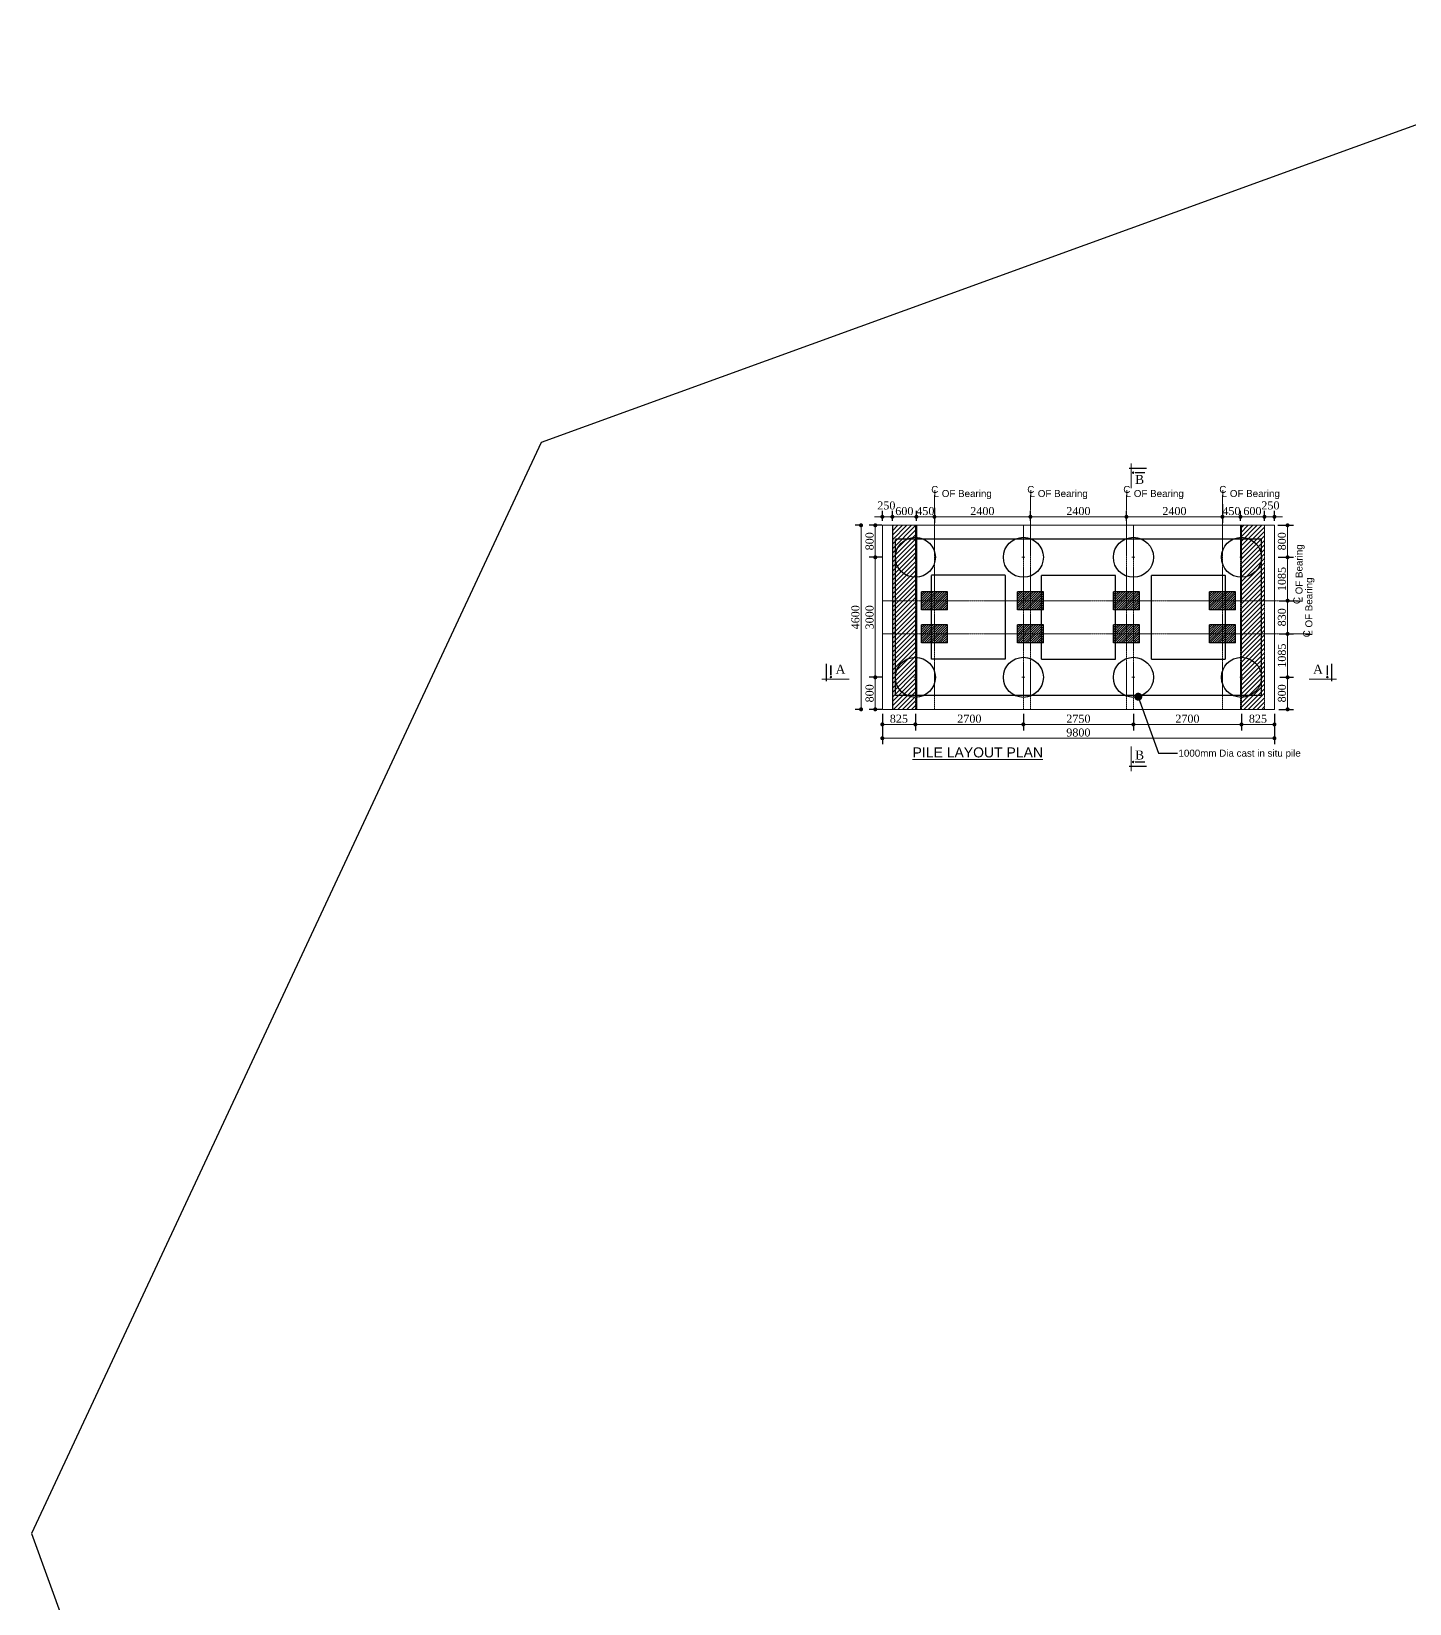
# Model space of a CAD drawing. Header units: millimetres. Extents: x -452357 to 35267, y 81803 to 461763.
# Drawn here: x -312808 to -278363, y 422279 to 461571 of the extents above; entities that cross this region are included whole.
import ezdxf

# ---------------------------------------------------------------- set-up
doc = ezdxf.new("R2010")
doc.units = ezdxf.units.MM
doc.header["$PDMODE"] = 2
doc.linetypes.add('CENTER', pattern=[2, 1.25, -0.25, 0.25, -0.25])
doc.linetypes.add('HIDDEN', pattern=[9.525, 6.35, -3.175])
doc.layers.get('Defpoints').update_dxf_attribs({"lineweight": 13})
for name, color, linetype, lineweight in [('Center Line', 34, 'Continuous', 15), ('Dimision', 96, 'Continuous', 18), ('hatch', 65, 'Continuous', 15), ('Hatching', 65, 'Continuous', 20), ('Pile', 11, 'Continuous', 15), ('Text', 7, 'Continuous', 15)]:
    doc.layers.add(name, color=color, linetype=linetype, lineweight=lineweight)
doc.layers.add('Pire Line', color=11, linetype='Continuous')
doc.styles.add('ROMANS', font='arial.ttf', dxfattribs={"height": 200})
doc.styles.get("Standard").update_dxf_attribs({"font": 'times.ttf'})
doc.linetypes.add('BATTING', pattern='A,0.00254,-2.54,[134,ltypeshp.shx,S=2.54,R=0,X=-2.54,Y=0],-5.08,[134,ltypeshp.shx,S=2.54,R=180,X=2.54,Y=0],-2.54', length=10.16254)
doc.dimstyles.new('ISO-25', dxfattribs={"dimtxt": 175, "dimasz": 100, "dimexe": 65, "dimexo": 115.625, "dimgap": 40, "dimtad": 1, "dimtoh": 1, "dimdec": 0, "dimtxsty": 'Standard', "dimblk": 'DOT', "dimcen": 300, "dimclrd": 256, "dimclre": 256, "dimclrt": 256, "dimadec": 0, "dimazin": 0, "dimtfac": 1, "dimtdec": 0, "dimtix": 1, "dimtmove": 0, "dimatfit": 3, "dimldrblk": 'DOT', "dimfxl": 75, "dimlwd": -1, "dimarcsym": 0})
pattern_1 = [(45, (76970.856, 307159.44), (-56.1266, 56.1266), [])]

# ---------------------------------------------------------------- blocks, each defined once
blk = doc.blocks.new('_Dot')
at = {"color": 0, "linetype": 'ByBlock', "lineweight": -2}
blk.add_line((-0.5, 0), (-1, 0), dxfattribs=at)
at = {"color": 0, "linetype": 'ByBlock', "const_width": 0.5}
blk.add_lwpolyline([(-0.25, 0, 1), (0.25, 0, 1)], format="xyb", close=True, dxfattribs=at)
blk = doc.blocks.new('*D764')
at = {"layer": 'Defpoints', "color": 0, "ltscale": 3, "transparency": 16777216}
for p in [(-283040, 449871), (-285440, 449440), (-285440, 449228)]:
    blk.add_point(p, dxfattribs=at)
at = {"layer": 'Dimision', "color": 1, "lineweight": -2, "ltscale": 3, "transparency": 16777216}
for p, q in [((-285440, 449343), (-285440, 449590)), ((-283040, 449756), (-283040, 449290))]:
    blk.add_line(p, q, dxfattribs=at)
at = {"layer": 'Dimision', "ltscale": 3, "transparency": 16777216}
blk.add_line((-283140, 449440), (-285340, 449440), dxfattribs=at)
at = {"layer": 'Dimision', "ltscale": 3, "transparency": 16777216, "xscale": 100, "yscale": 100, "zscale": 100, "rotation": 180}
blk.add_blockref('_Dot', (-285440, 449440), dxfattribs=at)
at = {"layer": 'Dimision', "ltscale": 3, "transparency": 16777216, "xscale": 100, "yscale": 100, "zscale": 100}
blk.add_blockref('_Dot', (-283040, 449440), dxfattribs=at)
at = {"layer": 'Dimision', "ltscale": 3, "transparency": 16777216, "insert": (-284240, 449582), "char_height": 200, "attachment_point": 5}
blk.add_mtext('2400', dxfattribs=at)
blk = doc.blocks.new('*D741')
at = {"layer": 'Defpoints', "color": 0, "ltscale": 3, "transparency": 16777216}
for p in [(-290239, 449780), (-290239, 449440), (-287840, 449228)]:
    blk.add_point(p, dxfattribs=at)
at = {"layer": 'Dimision', "color": 1, "lineweight": -2, "ltscale": 3, "transparency": 16777216}
for p, q in [((-290239, 449664), (-290239, 449290)), ((-287840, 449343), (-287840, 449590))]:
    blk.add_line(p, q, dxfattribs=at)
at = {"layer": 'Dimision', "ltscale": 3, "transparency": 16777216}
blk.add_line((-287940, 449440), (-290139, 449440), dxfattribs=at)
at = {"layer": 'Dimision', "ltscale": 3, "transparency": 16777216, "xscale": 100, "yscale": 100, "zscale": 100, "rotation": 180}
blk.add_blockref('_Dot', (-290239, 449440), dxfattribs=at)
at = {"layer": 'Dimision', "ltscale": 3, "transparency": 16777216, "xscale": 100, "yscale": 100, "zscale": 100}
blk.add_blockref('_Dot', (-287840, 449440), dxfattribs=at)
at = {"layer": 'Dimision', "ltscale": 3, "transparency": 16777216, "insert": (-289040, 449582), "char_height": 200, "attachment_point": 5}
blk.add_mtext('2400', dxfattribs=at)
blk = doc.blocks.new('*D742')
at = {"layer": 'Defpoints', "color": 0, "ltscale": 3, "transparency": 16777216}
for p in [(-290239, 449780), (-290690, 449440), (-290690, 449228)]:
    blk.add_point(p, dxfattribs=at)
at = {"layer": 'Dimision', "color": 1, "lineweight": -2, "ltscale": 3, "transparency": 16777216}
for p, q in [((-290690, 449343), (-290690, 449590)), ((-290239, 449664), (-290239, 449290))]:
    blk.add_line(p, q, dxfattribs=at)
at = {"layer": 'Dimision', "ltscale": 3, "transparency": 16777216}
for p, q in [((-290790, 449440), (-290890, 449440)), ((-290239, 449440), (-290690, 449440)), ((-290139, 449440), (-290039, 449440))]:
    blk.add_line(p, q, dxfattribs=at)
at = {"layer": 'Dimision', "ltscale": 3, "transparency": 16777216, "xscale": 100, "yscale": 100, "zscale": 100}
blk.add_blockref('_Dot', (-290690, 449440), dxfattribs=at)
at = {"layer": 'Dimision', "ltscale": 3, "transparency": 16777216, "xscale": 100, "yscale": 100, "zscale": 100, "rotation": 180}
blk.add_blockref('_Dot', (-290239, 449440), dxfattribs=at)
at = {"layer": 'Dimision', "ltscale": 3, "transparency": 16777216, "insert": (-290465, 449582), "char_height": 200, "attachment_point": 5}
blk.add_mtext('450', dxfattribs=at)
blk = doc.blocks.new('*D743')
at = {"layer": 'Defpoints', "color": 0, "ltscale": 0.25, "transparency": 16777216}
for p in [(-291290, 449440), (-291290, 449228), (-290690, 449228)]:
    blk.add_point(p, dxfattribs=at)
at = {"layer": 'Dimision', "color": 1, "lineweight": -2, "ltscale": 0.25, "transparency": 16777216}
for p, q in [((-291290, 449343), (-291290, 449590)), ((-290690, 449343), (-290690, 449590))]:
    blk.add_line(p, q, dxfattribs=at)
at = {"layer": 'Dimision', "ltscale": 0.25, "transparency": 16777216}
blk.add_line((-290790, 449440), (-291190, 449440), dxfattribs=at)
at = {"layer": 'Dimision', "ltscale": 0.25, "transparency": 16777216, "xscale": 100, "yscale": 100, "zscale": 100, "rotation": 180}
blk.add_blockref('_Dot', (-291290, 449440), dxfattribs=at)
at = {"layer": 'Dimision', "ltscale": 0.25, "transparency": 16777216, "xscale": 100, "yscale": 100, "zscale": 100}
blk.add_blockref('_Dot', (-290690, 449440), dxfattribs=at)
at = {"layer": 'Dimision', "ltscale": 0.25, "transparency": 16777216, "insert": (-290990, 449582), "char_height": 200, "attachment_point": 5}
blk.add_mtext('600', dxfattribs=at)
blk = doc.blocks.new('*D744')
at = {"layer": 'Defpoints', "color": 0, "ltscale": 0.25, "transparency": 16777216}
for p in [(-291540, 449440), (-291540, 449228), (-291290, 449228)]:
    blk.add_point(p, dxfattribs=at)
at = {"layer": 'Dimision', "color": 1, "lineweight": -2, "ltscale": 0.25, "transparency": 16777216}
for p, q in [((-291540, 449343), (-291540, 449590)), ((-291290, 449343), (-291290, 449590))]:
    blk.add_line(p, q, dxfattribs=at)
at = {"layer": 'Dimision', "ltscale": 0.25, "transparency": 16777216}
for p, q in [((-291640, 449440), (-291740, 449440)), ((-291290, 449440), (-291540, 449440)), ((-291190, 449440), (-291090, 449440))]:
    blk.add_line(p, q, dxfattribs=at)
at = {"layer": 'Dimision', "ltscale": 0.25, "transparency": 16777216, "xscale": 100, "yscale": 100, "zscale": 100}
blk.add_blockref('_Dot', (-291540, 449440), dxfattribs=at)
at = {"layer": 'Dimision', "ltscale": 0.25, "transparency": 16777216, "xscale": 100, "yscale": 100, "zscale": 100, "rotation": 180}
blk.add_blockref('_Dot', (-291290, 449440), dxfattribs=at)
at = {"layer": 'Dimision', "ltscale": 0.25, "transparency": 16777216, "insert": (-291440, 449723), "char_height": 200, "attachment_point": 5}
blk.add_mtext('250', dxfattribs=at)
blk = doc.blocks.new('*D745')
at = {"layer": 'Defpoints', "color": 0, "ltscale": 3, "transparency": 16777216}
for p in [(-283040, 449780), (-282590, 449440), (-282590, 449228)]:
    blk.add_point(p, dxfattribs=at)
at = {"layer": 'Dimision', "color": 1, "lineweight": -2, "ltscale": 3, "transparency": 16777216}
for p, q in [((-283040, 449664), (-283040, 449290)), ((-282590, 449343), (-282590, 449590))]:
    blk.add_line(p, q, dxfattribs=at)
at = {"layer": 'Dimision', "ltscale": 3, "transparency": 16777216}
for p, q in [((-283140, 449440), (-283240, 449440)), ((-283040, 449440), (-282590, 449440)), ((-282490, 449440), (-282390, 449440))]:
    blk.add_line(p, q, dxfattribs=at)
at = {"layer": 'Dimision', "ltscale": 3, "transparency": 16777216, "xscale": 100, "yscale": 100, "zscale": 100}
blk.add_blockref('_Dot', (-283040, 449440), dxfattribs=at)
at = {"layer": 'Dimision', "ltscale": 3, "transparency": 16777216, "xscale": 100, "yscale": 100, "zscale": 100, "rotation": 180}
blk.add_blockref('_Dot', (-282590, 449440), dxfattribs=at)
at = {"layer": 'Dimision', "ltscale": 3, "transparency": 16777216, "insert": (-282815, 449582), "char_height": 200, "attachment_point": 5}
blk.add_mtext('450', dxfattribs=at)
blk = doc.blocks.new('*D746')
at = {"layer": 'Defpoints', "color": 0, "ltscale": 0.25, "transparency": 16777216}
for p in [(-282590, 449228), (-281990, 449440), (-281990, 449228)]:
    blk.add_point(p, dxfattribs=at)
at = {"layer": 'Dimision', "color": 1, "lineweight": -2, "ltscale": 0.25, "transparency": 16777216}
for p, q in [((-282590, 449343), (-282590, 449590)), ((-281990, 449343), (-281990, 449590))]:
    blk.add_line(p, q, dxfattribs=at)
at = {"layer": 'Dimision', "ltscale": 0.25, "transparency": 16777216}
blk.add_line((-282490, 449440), (-282090, 449440), dxfattribs=at)
at = {"layer": 'Dimision', "ltscale": 0.25, "transparency": 16777216, "xscale": 100, "yscale": 100, "zscale": 100, "rotation": 180}
blk.add_blockref('_Dot', (-282590, 449440), dxfattribs=at)
at = {"layer": 'Dimision', "ltscale": 0.25, "transparency": 16777216, "xscale": 100, "yscale": 100, "zscale": 100}
blk.add_blockref('_Dot', (-281990, 449440), dxfattribs=at)
at = {"layer": 'Dimision', "ltscale": 0.25, "transparency": 16777216, "insert": (-282290, 449582), "char_height": 200, "attachment_point": 5}
blk.add_mtext('600', dxfattribs=at)
blk = doc.blocks.new('*D747')
at = {"layer": 'Defpoints', "color": 0, "ltscale": 0.25, "transparency": 16777216}
for p in [(-281990, 449228), (-281740, 449440), (-281740, 449228)]:
    blk.add_point(p, dxfattribs=at)
at = {"layer": 'Dimision', "color": 1, "lineweight": -2, "ltscale": 0.25, "transparency": 16777216}
for p, q in [((-281990, 449343), (-281990, 449590)), ((-281740, 449343), (-281740, 449590))]:
    blk.add_line(p, q, dxfattribs=at)
at = {"layer": 'Dimision', "ltscale": 0.25, "transparency": 16777216}
for p, q in [((-282090, 449440), (-282190, 449440)), ((-281990, 449440), (-281740, 449440)), ((-281640, 449440), (-281540, 449440))]:
    blk.add_line(p, q, dxfattribs=at)
at = {"layer": 'Dimision', "ltscale": 0.25, "transparency": 16777216, "xscale": 100, "yscale": 100, "zscale": 100}
blk.add_blockref('_Dot', (-281990, 449440), dxfattribs=at)
at = {"layer": 'Dimision', "ltscale": 0.25, "transparency": 16777216, "xscale": 100, "yscale": 100, "zscale": 100, "rotation": 180}
blk.add_blockref('_Dot', (-281740, 449440), dxfattribs=at)
at = {"layer": 'Dimision', "ltscale": 0.25, "transparency": 16777216, "insert": (-281840, 449723), "char_height": 200, "attachment_point": 5}
blk.add_mtext('250', dxfattribs=at)
blk = doc.blocks.new('*D748')
at = {"layer": 'Defpoints', "color": 0, "ltscale": 3, "transparency": 16777216}
for p in [(-291440, 449228), (-291717, 448428), (-291440, 448428)]:
    blk.add_point(p, dxfattribs=at)
at = {"layer": 'Dimision', "color": 1, "lineweight": -2, "ltscale": 3, "transparency": 16777216}
for p, q in [((-291555, 449228), (-291867, 449228)), ((-291555, 448428), (-291867, 448428))]:
    blk.add_line(p, q, dxfattribs=at)
at = {"layer": 'Dimision', "ltscale": 3, "transparency": 16777216}
blk.add_line((-291717, 449128), (-291717, 448528), dxfattribs=at)
at = {"layer": 'Dimision', "ltscale": 3, "transparency": 16777216, "xscale": 100, "yscale": 100, "zscale": 100}
for p, rotation in [((-291717, 449228), 90), ((-291717, 448428), 270)]:
    blk.add_blockref('_Dot', p, dxfattribs=dict(at, rotation=rotation))
at = {"layer": 'Dimision', "ltscale": 3, "transparency": 16777216, "insert": (-291859, 448828), "char_height": 200, "attachment_point": 5, "rotation": 90}
blk.add_mtext('800', dxfattribs=at)
blk = doc.blocks.new('*D749')
at = {"layer": 'Defpoints', "color": 0, "ltscale": 3, "transparency": 16777216}
for p in [(-291440, 448428), (-291717, 445428), (-291440, 445428)]:
    blk.add_point(p, dxfattribs=at)
at = {"layer": 'Dimision', "color": 1, "lineweight": -2, "ltscale": 3, "transparency": 16777216}
for p, q in [((-291555, 448428), (-291867, 448428)), ((-291555, 445428), (-291867, 445428))]:
    blk.add_line(p, q, dxfattribs=at)
at = {"layer": 'Dimision', "ltscale": 3, "transparency": 16777216}
blk.add_line((-291717, 448328), (-291717, 445528), dxfattribs=at)
at = {"layer": 'Dimision', "ltscale": 3, "transparency": 16777216, "xscale": 100, "yscale": 100, "zscale": 100}
for p, rotation in [((-291717, 448428), 90), ((-291717, 445428), 270)]:
    blk.add_blockref('_Dot', p, dxfattribs=dict(at, rotation=rotation))
at = {"layer": 'Dimision', "ltscale": 3, "transparency": 16777216, "insert": (-291859, 446928), "char_height": 200, "attachment_point": 5, "rotation": 90}
blk.add_mtext('3000', dxfattribs=at)
blk = doc.blocks.new('*D750')
at = {"layer": 'Defpoints', "color": 0, "ltscale": 3, "transparency": 16777216}
for p in [(-291440, 445428), (-291717, 444628), (-291440, 444628)]:
    blk.add_point(p, dxfattribs=at)
at = {"layer": 'Dimision', "color": 1, "lineweight": -2, "ltscale": 3, "transparency": 16777216}
for p, q in [((-291555, 445428), (-291867, 445428)), ((-291555, 444628), (-291867, 444628))]:
    blk.add_line(p, q, dxfattribs=at)
at = {"layer": 'Dimision', "ltscale": 3, "transparency": 16777216}
blk.add_line((-291717, 445328), (-291717, 444728), dxfattribs=at)
at = {"layer": 'Dimision', "ltscale": 3, "transparency": 16777216, "xscale": 100, "yscale": 100, "zscale": 100}
for p, rotation in [((-291717, 445428), 90), ((-291717, 444628), 270)]:
    blk.add_blockref('_Dot', p, dxfattribs=dict(at, rotation=rotation))
at = {"layer": 'Dimision', "ltscale": 3, "transparency": 16777216, "insert": (-291859, 445028), "char_height": 200, "attachment_point": 5, "rotation": 90}
blk.add_mtext('800', dxfattribs=at)
blk = doc.blocks.new('*D751')
at = {"layer": 'Defpoints', "color": 0, "ltscale": 3, "transparency": 16777216}
for p in [(-291540, 444628), (-281740, 444628), (-291540, 443906)]:
    blk.add_point(p, dxfattribs=at)
at = {"layer": 'Dimision', "color": 1, "lineweight": -2, "ltscale": 3, "transparency": 16777216}
for p, q in [((-291540, 444512), (-291540, 443756)), ((-281740, 444512), (-281740, 443756))]:
    blk.add_line(p, q, dxfattribs=at)
at = {"layer": 'Dimision', "ltscale": 3, "transparency": 16777216}
blk.add_line((-281840, 443906), (-291440, 443906), dxfattribs=at)
at = {"layer": 'Dimision', "ltscale": 3, "transparency": 16777216, "xscale": 100, "yscale": 100, "zscale": 100, "rotation": 180}
blk.add_blockref('_Dot', (-291540, 443906), dxfattribs=at)
at = {"layer": 'Dimision', "ltscale": 3, "transparency": 16777216, "xscale": 100, "yscale": 100, "zscale": 100}
blk.add_blockref('_Dot', (-281740, 443906), dxfattribs=at)
at = {"layer": 'Dimision', "ltscale": 3, "transparency": 16777216, "insert": (-286640, 444048), "char_height": 200, "attachment_point": 5}
blk.add_mtext('9800', dxfattribs=at)
blk = doc.blocks.new('*D752')
at = {"layer": 'Defpoints', "color": 0, "ltscale": 3, "transparency": 16777216}
for p in [(-292072, 449228), (-291927, 449228), (-291927, 444628)]:
    blk.add_point(p, dxfattribs=at)
at = {"layer": 'Dimision', "color": 1, "lineweight": -2, "ltscale": 3, "transparency": 16777216}
for p, q in [((-292042, 449228), (-292222, 449228)), ((-292042, 444628), (-292222, 444628))]:
    blk.add_line(p, q, dxfattribs=at)
at = {"layer": 'Dimision', "ltscale": 3, "transparency": 16777216}
blk.add_line((-292072, 444728), (-292072, 449128), dxfattribs=at)
at = {"layer": 'Dimision', "ltscale": 3, "transparency": 16777216, "xscale": 100, "yscale": 100, "zscale": 100}
for p, rotation in [((-292072, 449228), 90), ((-292072, 444628), 270)]:
    blk.add_blockref('_Dot', p, dxfattribs=dict(at, rotation=rotation))
at = {"layer": 'Dimision', "ltscale": 3, "transparency": 16777216, "insert": (-292213, 446928), "char_height": 200, "attachment_point": 5, "rotation": 90}
blk.add_mtext('4600', dxfattribs=at)
blk = doc.blocks.new('*D753')
at = {"layer": 'Defpoints', "color": 0, "ltscale": 3, "transparency": 16777216}
for p in [(-281735, 446513), (-281411, 446513), (-281724, 445428)]:
    blk.add_point(p, dxfattribs=at)
at = {"layer": 'Dimision', "color": 1, "lineweight": -2, "ltscale": 3, "transparency": 16777216}
for p, q in [((-281619, 446513), (-281261, 446513)), ((-281608, 445428), (-281261, 445428))]:
    blk.add_line(p, q, dxfattribs=at)
at = {"layer": 'Dimision', "ltscale": 3, "transparency": 16777216}
blk.add_line((-281411, 445528), (-281411, 446413), dxfattribs=at)
at = {"layer": 'Dimision', "ltscale": 3, "transparency": 16777216, "xscale": 100, "yscale": 100, "zscale": 100}
for p, rotation in [((-281411, 446513), 90), ((-281411, 445428), 270)]:
    blk.add_blockref('_Dot', p, dxfattribs=dict(at, rotation=rotation))
at = {"layer": 'Dimision', "ltscale": 3, "transparency": 16777216, "insert": (-281553, 445970), "char_height": 200, "attachment_point": 5, "rotation": 90}
blk.add_mtext('1085', dxfattribs=at)
blk = doc.blocks.new('*D754')
at = {"layer": 'Defpoints', "color": 0, "ltscale": 3, "transparency": 16777216}
for p in [(-281741, 447343), (-281411, 447343), (-281735, 446513)]:
    blk.add_point(p, dxfattribs=at)
at = {"layer": 'Dimision', "color": 1, "lineweight": -2, "ltscale": 3, "transparency": 16777216}
for p, q in [((-281625, 447343), (-281261, 447343)), ((-281619, 446513), (-281261, 446513))]:
    blk.add_line(p, q, dxfattribs=at)
at = {"layer": 'Dimision', "ltscale": 3, "transparency": 16777216}
blk.add_line((-281411, 446613), (-281411, 447243), dxfattribs=at)
at = {"layer": 'Dimision', "ltscale": 3, "transparency": 16777216, "xscale": 100, "yscale": 100, "zscale": 100}
for p, rotation in [((-281411, 447343), 90), ((-281411, 446513), 270)]:
    blk.add_blockref('_Dot', p, dxfattribs=dict(at, rotation=rotation))
at = {"layer": 'Dimision', "ltscale": 3, "transparency": 16777216, "insert": (-281553, 446928), "char_height": 200, "attachment_point": 5, "rotation": 90}
blk.add_mtext('830', dxfattribs=at)
blk = doc.blocks.new('*D755')
at = {"layer": 'Defpoints', "color": 0, "ltscale": 3, "transparency": 16777216}
for p in [(-281763, 448428), (-281412, 448428), (-281741, 447343)]:
    blk.add_point(p, dxfattribs=at)
at = {"layer": 'Dimision', "color": 1, "lineweight": -2, "ltscale": 3, "transparency": 16777216}
for p, q in [((-281648, 448428), (-281262, 448428)), ((-281625, 447343), (-281262, 447343))]:
    blk.add_line(p, q, dxfattribs=at)
at = {"layer": 'Dimision', "ltscale": 3, "transparency": 16777216}
blk.add_line((-281412, 447443), (-281412, 448328), dxfattribs=at)
at = {"layer": 'Dimision', "ltscale": 3, "transparency": 16777216, "xscale": 100, "yscale": 100, "zscale": 100}
for p, rotation in [((-281412, 448428), 90), ((-281412, 447343), 270)]:
    blk.add_blockref('_Dot', p, dxfattribs=dict(at, rotation=rotation))
at = {"layer": 'Dimision', "ltscale": 3, "transparency": 16777216, "insert": (-281553, 447885), "char_height": 200, "attachment_point": 5, "rotation": 90}
blk.add_mtext('1085', dxfattribs=at)
blk = doc.blocks.new('*D756')
at = {"layer": 'Defpoints', "color": 0, "ltscale": 3, "transparency": 16777216}
for p in [(-281724, 445428), (-281742, 444628), (-281411, 444628)]:
    blk.add_point(p, dxfattribs=at)
at = {"layer": 'Dimision', "color": 1, "lineweight": -2, "ltscale": 3, "transparency": 16777216}
for p, q in [((-281608, 445428), (-281261, 445428)), ((-281626, 444628), (-281261, 444628))]:
    blk.add_line(p, q, dxfattribs=at)
at = {"layer": 'Dimision', "ltscale": 3, "transparency": 16777216}
blk.add_line((-281411, 445328), (-281411, 444728), dxfattribs=at)
at = {"layer": 'Dimision', "ltscale": 3, "transparency": 16777216, "xscale": 100, "yscale": 100, "zscale": 100}
for p, rotation in [((-281411, 445428), 90), ((-281411, 444628), 270)]:
    blk.add_blockref('_Dot', p, dxfattribs=dict(at, rotation=rotation))
at = {"layer": 'Dimision', "ltscale": 3, "transparency": 16777216, "insert": (-281553, 445028), "char_height": 200, "attachment_point": 5, "rotation": 90}
blk.add_mtext('800', dxfattribs=at)
blk = doc.blocks.new('*D757')
at = {"layer": 'Defpoints', "color": 0, "ltscale": 3, "transparency": 16777216}
for p in [(-281769, 449228), (-281412, 449228), (-281763, 448428)]:
    blk.add_point(p, dxfattribs=at)
at = {"layer": 'Dimision', "color": 1, "lineweight": -2, "ltscale": 3, "transparency": 16777216}
for p, q in [((-281653, 449228), (-281262, 449228)), ((-281648, 448428), (-281262, 448428))]:
    blk.add_line(p, q, dxfattribs=at)
at = {"layer": 'Dimision', "ltscale": 3, "transparency": 16777216}
blk.add_line((-281412, 448528), (-281412, 449128), dxfattribs=at)
at = {"layer": 'Dimision', "ltscale": 3, "transparency": 16777216, "xscale": 100, "yscale": 100, "zscale": 100}
for p, rotation in [((-281412, 449228), 90), ((-281412, 448428), 270)]:
    blk.add_blockref('_Dot', p, dxfattribs=dict(at, rotation=rotation))
at = {"layer": 'Dimision', "ltscale": 3, "transparency": 16777216, "insert": (-281553, 448828), "char_height": 200, "attachment_point": 5, "rotation": 90}
blk.add_mtext('800', dxfattribs=at)
blk = doc.blocks.new('*D758')
at = {"layer": 'Defpoints', "color": 0, "ltscale": 3, "transparency": 16777216}
for p in [(-291540, 444628), (-290715, 444628), (-290715, 444251)]:
    blk.add_point(p, dxfattribs=at)
at = {"layer": 'Dimision', "color": 1, "lineweight": -2, "ltscale": 3, "transparency": 16777216}
for p, q in [((-291540, 444512), (-291540, 444101)), ((-290715, 444512), (-290715, 444101))]:
    blk.add_line(p, q, dxfattribs=at)
at = {"layer": 'Dimision', "ltscale": 3, "transparency": 16777216}
blk.add_line((-291440, 444251), (-290815, 444251), dxfattribs=at)
at = {"layer": 'Dimision', "ltscale": 3, "transparency": 16777216, "xscale": 100, "yscale": 100, "zscale": 100, "rotation": 180}
blk.add_blockref('_Dot', (-291540, 444251), dxfattribs=at)
at = {"layer": 'Dimision', "ltscale": 3, "transparency": 16777216, "xscale": 100, "yscale": 100, "zscale": 100}
blk.add_blockref('_Dot', (-290715, 444251), dxfattribs=at)
at = {"layer": 'Dimision', "ltscale": 3, "transparency": 16777216, "insert": (-291127, 444393), "char_height": 200, "attachment_point": 5}
blk.add_mtext('825', dxfattribs=at)
blk = doc.blocks.new('*D813')
at = {"layer": 'Defpoints', "color": 0, "ltscale": 0.25, "transparency": 16777216}
for p in [(-287840, 449440), (-287840, 449228), (-285440, 449228)]:
    blk.add_point(p, dxfattribs=at)
at = {"layer": 'Dimision', "color": 1, "lineweight": -2, "ltscale": 0.25, "transparency": 16777216}
for p, q in [((-287840, 449343), (-287840, 449590)), ((-285440, 449343), (-285440, 449590))]:
    blk.add_line(p, q, dxfattribs=at)
at = {"layer": 'Dimision', "ltscale": 0.25, "transparency": 16777216}
blk.add_line((-285540, 449440), (-287740, 449440), dxfattribs=at)
at = {"layer": 'Dimision', "ltscale": 0.25, "transparency": 16777216, "xscale": 100, "yscale": 100, "zscale": 100, "rotation": 180}
blk.add_blockref('_Dot', (-287840, 449440), dxfattribs=at)
at = {"layer": 'Dimision', "ltscale": 0.25, "transparency": 16777216, "xscale": 100, "yscale": 100, "zscale": 100}
blk.add_blockref('_Dot', (-285440, 449440), dxfattribs=at)
at = {"layer": 'Dimision', "ltscale": 0.25, "transparency": 16777216, "insert": (-286640, 449582), "char_height": 200, "attachment_point": 5}
blk.add_mtext('2400', dxfattribs=at)
blk = doc.blocks.new('*D814')
at = {"layer": 'Defpoints', "color": 0, "ltscale": 0.25, "transparency": 16777216}
for p in [(-290715, 444628), (-288015, 444628), (-288015, 444251)]:
    blk.add_point(p, dxfattribs=at)
at = {"layer": 'Dimision', "color": 1, "lineweight": -2, "ltscale": 0.25, "transparency": 16777216}
for p, q in [((-290715, 444512), (-290715, 444101)), ((-288015, 444512), (-288015, 444101))]:
    blk.add_line(p, q, dxfattribs=at)
at = {"layer": 'Dimision', "ltscale": 0.25, "transparency": 16777216}
blk.add_line((-290615, 444251), (-288115, 444251), dxfattribs=at)
at = {"layer": 'Dimision', "ltscale": 0.25, "transparency": 16777216, "xscale": 100, "yscale": 100, "zscale": 100, "rotation": 180}
blk.add_blockref('_Dot', (-290715, 444251), dxfattribs=at)
at = {"layer": 'Dimision', "ltscale": 0.25, "transparency": 16777216, "xscale": 100, "yscale": 100, "zscale": 100}
blk.add_blockref('_Dot', (-288015, 444251), dxfattribs=at)
at = {"layer": 'Dimision', "ltscale": 0.25, "transparency": 16777216, "insert": (-289365, 444393), "char_height": 200, "attachment_point": 5}
blk.add_mtext('2700', dxfattribs=at)
blk = doc.blocks.new('*D815')
at = {"layer": 'Defpoints', "color": 0, "ltscale": 0.25, "transparency": 16777216}
for p in [(-288015, 444628), (-285265, 444628), (-285265, 444251)]:
    blk.add_point(p, dxfattribs=at)
at = {"layer": 'Dimision', "color": 1, "lineweight": -2, "ltscale": 0.25, "transparency": 16777216}
for p, q in [((-288015, 444512), (-288015, 444101)), ((-285265, 444512), (-285265, 444101))]:
    blk.add_line(p, q, dxfattribs=at)
at = {"layer": 'Dimision', "ltscale": 0.25, "transparency": 16777216}
blk.add_line((-287915, 444251), (-285365, 444251), dxfattribs=at)
at = {"layer": 'Dimision', "ltscale": 0.25, "transparency": 16777216, "xscale": 100, "yscale": 100, "zscale": 100, "rotation": 180}
blk.add_blockref('_Dot', (-288015, 444251), dxfattribs=at)
at = {"layer": 'Dimision', "ltscale": 0.25, "transparency": 16777216, "xscale": 100, "yscale": 100, "zscale": 100}
blk.add_blockref('_Dot', (-285265, 444251), dxfattribs=at)
at = {"layer": 'Dimision', "ltscale": 0.25, "transparency": 16777216, "insert": (-286640, 444393), "char_height": 200, "attachment_point": 5}
blk.add_mtext('2750', dxfattribs=at)
blk = doc.blocks.new('*D816')
at = {"layer": 'Defpoints', "color": 0, "ltscale": 0.25, "transparency": 16777216}
for p in [(-285265, 444628), (-282565, 444628), (-282565, 444251)]:
    blk.add_point(p, dxfattribs=at)
at = {"layer": 'Dimision', "color": 1, "lineweight": -2, "ltscale": 0.25, "transparency": 16777216}
for p, q in [((-285265, 444512), (-285265, 444101)), ((-282565, 444512), (-282565, 444101))]:
    blk.add_line(p, q, dxfattribs=at)
at = {"layer": 'Dimision', "ltscale": 0.25, "transparency": 16777216}
blk.add_line((-285165, 444251), (-282665, 444251), dxfattribs=at)
at = {"layer": 'Dimision', "ltscale": 0.25, "transparency": 16777216, "xscale": 100, "yscale": 100, "zscale": 100, "rotation": 180}
blk.add_blockref('_Dot', (-285265, 444251), dxfattribs=at)
at = {"layer": 'Dimision', "ltscale": 0.25, "transparency": 16777216, "xscale": 100, "yscale": 100, "zscale": 100}
blk.add_blockref('_Dot', (-282565, 444251), dxfattribs=at)
at = {"layer": 'Dimision', "ltscale": 0.25, "transparency": 16777216, "insert": (-283915, 444393), "char_height": 200, "attachment_point": 5}
blk.add_mtext('2700', dxfattribs=at)
blk = doc.blocks.new('*D817')
at = {"layer": 'Defpoints', "color": 0, "ltscale": 0.25, "transparency": 16777216}
for p in [(-282565, 444628), (-281740, 444628), (-281740, 444251)]:
    blk.add_point(p, dxfattribs=at)
at = {"layer": 'Dimision', "color": 1, "lineweight": -2, "ltscale": 0.25, "transparency": 16777216}
for p, q in [((-282565, 444512), (-282565, 444101)), ((-281740, 444512), (-281740, 444101))]:
    blk.add_line(p, q, dxfattribs=at)
at = {"layer": 'Dimision', "ltscale": 0.25, "transparency": 16777216}
blk.add_line((-282465, 444251), (-281840, 444251), dxfattribs=at)
at = {"layer": 'Dimision', "ltscale": 0.25, "transparency": 16777216, "xscale": 100, "yscale": 100, "zscale": 100, "rotation": 180}
blk.add_blockref('_Dot', (-282565, 444251), dxfattribs=at)
at = {"layer": 'Dimision', "ltscale": 0.25, "transparency": 16777216, "xscale": 100, "yscale": 100, "zscale": 100}
blk.add_blockref('_Dot', (-281740, 444251), dxfattribs=at)
at = {"layer": 'Dimision', "ltscale": 0.25, "transparency": 16777216, "insert": (-282152, 444393), "char_height": 200, "attachment_point": 5}
blk.add_mtext('825', dxfattribs=at)

msp = doc.modelspace()

# ---------------------------------------------------------------- hatches: boundary and pattern name
at = {"layer": 'hatch', "ltscale": 10}
h = msp.add_hatch(dxfattribs=at)
h.set_pattern_fill('_USER', color=256, scale=40, angle=45, style=0, pattern_type=0)
h.set_pattern_definition([(45, (95792.035, 334187.876), (-28.2842712, 28.2842712), [])])
h.paths.add_polyline_path([(-290564.7, 447117.9), (-290564.7, 447567.9), (-289914.7, 447567.9), (-289914.7, 447117.9)])
h = msp.add_hatch(dxfattribs=at)
h.set_pattern_fill('_USER', color=256, scale=40, angle=45, style=0, pattern_type=0)
h.set_pattern_definition([(45, (98192.035, 334187.876), (-28.2842712, 28.2842712), [])])
h.paths.add_polyline_path([(-288164.7, 447117.9), (-288164.7, 447567.9), (-287514.7, 447567.9), (-287514.7, 447117.9)])
h = msp.add_hatch(dxfattribs=at)
h.set_pattern_fill('_USER', color=256, scale=40, angle=45, style=0, pattern_type=0)
h.set_pattern_definition([(45, (100592.035, 334187.876), (-28.2842712, 28.2842712), [])])
h.paths.add_polyline_path([(-285764.7, 447117.9), (-285764.7, 447567.9), (-285114.7, 447567.9), (-285114.7, 447117.9)])
h = msp.add_hatch(dxfattribs=at)
h.set_pattern_fill('_USER', color=256, scale=40, angle=45, style=0, pattern_type=0)
h.set_pattern_definition([(45, (102992.035, 334187.876), (-28.2842712, 28.2842712), [])])
h.paths.add_polyline_path([(-283364.7, 447117.9), (-283364.7, 447567.9), (-282714.7, 447567.9), (-282714.7, 447117.9)])
h = msp.add_hatch(dxfattribs=at)
h.set_pattern_fill('_USER', color=256, scale=40, angle=45, style=0, pattern_type=0)
h.set_pattern_definition([(45, (95792.035, 333357.876), (-28.2842712, 28.2842712), [])])
h.paths.add_polyline_path([(-290564.7, 446287.9), (-290564.7, 446737.9), (-289914.7, 446737.9), (-289914.7, 446287.9)])
h = msp.add_hatch(dxfattribs=at)
h.set_pattern_fill('_USER', color=256, scale=40, angle=45, style=0, pattern_type=0)
h.set_pattern_definition([(45, (98192.035, 333357.876), (-28.2842712, 28.2842712), [])])
h.paths.add_polyline_path([(-288164.7, 446287.9), (-288164.7, 446737.9), (-287514.7, 446737.9), (-287514.7, 446287.9)])
h = msp.add_hatch(dxfattribs=at)
h.set_pattern_fill('_USER', color=256, scale=40, angle=45, style=0, pattern_type=0)
h.set_pattern_definition([(45, (100592.035, 333357.876), (-28.2842712, 28.2842712), [])])
h.paths.add_polyline_path([(-285764.7, 446287.9), (-285764.7, 446737.9), (-285114.7, 446737.9), (-285114.7, 446287.9)])
h = msp.add_hatch(dxfattribs=at)
h.set_pattern_fill('_USER', color=256, scale=40, angle=45, style=0, pattern_type=0)
h.set_pattern_definition([(45, (102992.035, 333357.876), (-28.2842712, 28.2842712), [])])
h.paths.add_polyline_path([(-283364.7, 446287.9), (-283364.7, 446737.9), (-282714.7, 446737.9), (-282714.7, 446287.9)])
at = {"layer": 'Hatching', "ltscale": 0.25}
h = msp.add_hatch(dxfattribs=at)
h.set_pattern_fill('ANSI31', color=256, scale=25)
h.set_pattern_definition(pattern_1)
h.paths.add_polyline_path([(-291289.7, 449227.9), (-290689.7, 449227.9), (-290689.7, 444627.9), (-291289.7, 444627.9)])
h = msp.add_hatch(dxfattribs=at)
h.set_pattern_fill('ANSI31', color=256, scale=25)
h.set_pattern_definition(pattern_1)
h.paths.add_polyline_path([(-281989.7, 449227.9), (-282589.7, 449227.9), (-282589.7, 444627.9), (-281989.7, 444627.9)])
at = {"layer": 'Text'}
for points in [[(-285253.9, 450543.2, 1), (-285289.8, 450543.2, 1)], [(-292827.4, 445451.2, 1), (-292827.4, 445415.3, 1)], [(-280417.1, 445451.2, -1), (-280417.1, 445415.3, -1)], [(-285253.9, 443312.5, -1), (-285289.8, 443312.5, -1)]]:
    msp.add_hatch(color=256, dxfattribs=at).paths.add_polyline_path(points)

# ---------------------------------------------------------------- linework, layer by layer
at = {"layer": 'Center Line', "linetype": 'CENTER'}
for p, q in [((-290239.7, 444627.9), (-290239.7, 449982)), ((-287839.7, 444627.9), (-287839.7, 449982)), ((-285439.7, 444627.9), (-285439.7, 449982)), ((-283039.7, 444627.9), (-283039.7, 449982)), ((-290714.7, 444627.9), (-290714.7, 449227.9)), ((-288014.7, 444627.9), (-288014.7, 449227.9)), ((-285264.7, 444627.9), (-285264.7, 449227.9)), ((-282589.7, 444627.9), (-282589.7, 449227.9)), ((-282589.7, 444627.9), (-282589.7, 449227.9)), ((-282564.7, 444627.9), (-282564.7, 449227.9)), ((-281989.7, 444627.9), (-281989.7, 449227.9)), ((-291539.7, 447342.9), (-281141.2, 447342.9)), ((-291539.7, 446512.9), (-280860.7, 446512.9))]:
    msp.add_line(p, q, dxfattribs=at)
at = {"layer": 'Center Line'}
for p, q in [((-290677.2, 448427.9), (-290752.2, 448427.9)), ((-290714.7, 448465.4), (-290714.7, 448390.4)), ((-287977.2, 448427.9), (-288052.2, 448427.9)), ((-288014.7, 448465.4), (-288014.7, 448390.4)), ((-285227.2, 448427.9), (-285302.2, 448427.9)), ((-285264.7, 448465.4), (-285264.7, 448390.4)), ((-282527.2, 448427.9), (-282602.2, 448427.9)), ((-282564.7, 448465.4), (-282564.7, 448390.4)), ((-290677.2, 445427.9), (-290752.2, 445427.9)), ((-290714.7, 445465.4), (-290714.7, 445390.4)), ((-287977.2, 445427.9), (-288052.2, 445427.9)), ((-288014.7, 445465.4), (-288014.7, 445390.4)), ((-285227.2, 445427.9), (-285302.2, 445427.9)), ((-285264.7, 445465.4), (-285264.7, 445390.4)), ((-282527.2, 445427.9), (-282602.2, 445427.9)), ((-282564.7, 445465.4), (-282564.7, 445390.4))]:
    msp.add_line(p, q, dxfattribs=at)
at = {"layer": 'Pile', "ltscale": 3}
for p, q in [((-291539.7, 449227.9), (-281739.7, 449227.9)), ((-291539.7, 444627.9), (-291539.7, 449227.9)), ((-281739.7, 449227.9), (-281739.7, 444627.9)), ((-291539.7, 444627.9), (-281739.7, 444627.9))]:
    msp.add_line(p, q, dxfattribs=at)
at = {"layer": 'Pire Line', "linetype": 'HIDDEN', "ltscale": 0.2}
for p, q in [((-291289.7, 449227.9), (-291289.7, 444627.9)), ((-290689.7, 449227.9), (-290689.7, 444627.9)), ((-291214.7, 444977.9), (-291214.7, 448877.9)), ((-282064.7, 448877.9), (-291214.7, 448877.9)), ((-282064.7, 444977.9), (-282064.7, 448877.9)), ((-290314.7, 445877.9), (-290314.7, 447977.9)), ((-288464.7, 447977.9), (-290314.7, 447977.9)), ((-288464.7, 445877.9), (-288464.7, 447977.9)), ((-287564.7, 445877.9), (-287564.7, 447977.9)), ((-287564.7, 447977.9), (-285714.7, 447977.9)), ((-285714.7, 445877.9), (-285714.7, 447977.9)), ((-284814.7, 447977.9), (-282964.7, 447977.9)), ((-284814.7, 445877.9), (-284814.7, 447977.9)), ((-282964.7, 445877.9), (-282964.7, 447977.9)), ((-288464.7, 445877.9), (-290314.7, 445877.9)), ((-287564.7, 445877.9), (-285714.7, 445877.9)), ((-284814.7, 445877.9), (-282964.7, 445877.9)), ((-282064.7, 444977.9), (-291214.7, 444977.9))]:
    msp.add_line(p, q, dxfattribs=at)
at = {"layer": 'Pire Line', "ltscale": 5}
for p, q in [((-290564.7, 447117.9), (-290564.7, 447567.9)), ((-289914.7, 447567.9), (-290564.7, 447567.9)), ((-289914.7, 447117.9), (-289914.7, 447567.9)), ((-288164.7, 447117.9), (-288164.7, 447567.9)), ((-287514.7, 447567.9), (-288164.7, 447567.9)), ((-287514.7, 447117.9), (-287514.7, 447567.9)), ((-285764.7, 447117.9), (-285764.7, 447567.9)), ((-285114.7, 447567.9), (-285764.7, 447567.9)), ((-285114.7, 447117.9), (-285114.7, 447567.9)), ((-283364.7, 447117.9), (-283364.7, 447567.9)), ((-282714.7, 447567.9), (-283364.7, 447567.9)), ((-282714.7, 447117.9), (-282714.7, 447567.9)), ((-289914.7, 447117.9), (-290564.7, 447117.9)), ((-287514.7, 447117.9), (-288164.7, 447117.9)), ((-285114.7, 447117.9), (-285764.7, 447117.9)), ((-282714.7, 447117.9), (-283364.7, 447117.9)), ((-290564.7, 446287.9), (-290564.7, 446737.9)), ((-289914.7, 446737.9), (-290564.7, 446737.9)), ((-289914.7, 446287.9), (-289914.7, 446737.9)), ((-288164.7, 446287.9), (-288164.7, 446737.9)), ((-287514.7, 446737.9), (-288164.7, 446737.9)), ((-287514.7, 446287.9), (-287514.7, 446737.9)), ((-285764.7, 446287.9), (-285764.7, 446737.9)), ((-285114.7, 446737.9), (-285764.7, 446737.9)), ((-285114.7, 446287.9), (-285114.7, 446737.9)), ((-283364.7, 446287.9), (-283364.7, 446737.9)), ((-282714.7, 446737.9), (-283364.7, 446737.9)), ((-282714.7, 446287.9), (-282714.7, 446737.9)), ((-289914.7, 446287.9), (-290564.7, 446287.9)), ((-287514.7, 446287.9), (-288164.7, 446287.9)), ((-285114.7, 446287.9), (-285764.7, 446287.9)), ((-282714.7, 446287.9), (-283364.7, 446287.9))]:
    msp.add_line(p, q, dxfattribs=at)
at = {"layer": 'Pire Line', "color": 2, "linetype": 'BATTING', "ltscale": 150}
msp.add_lwpolyline([(-246968.6, 393259.5), (-234224.6, 420531.2), (-244497.1, 448826.5), (-271768.7, 461570.6), (-300064.1, 451298), (-312808.1, 424026.4), (-302535.6, 395731), (-275264, 382987)], close=True, dxfattribs=at)
at = {"layer": 'Pire Line', "ltscale": 0.25}
for centre in [(-290714.7, 448427.9), (-288014.7, 448427.9), (-285264.7, 448427.9), (-282564.7, 448427.9), (-290714.7, 445427.9), (-288014.7, 445427.9), (-285264.7, 445427.9), (-282564.7, 445427.9)]:
    msp.add_circle(centre, 500, dxfattribs=at)
at = {"layer": 'Text'}
for p, q in [((-285320, 450152.6), (-285320, 450772)), ((-292372.1, 445385.1), (-293056.2, 445385.1)), ((-280872.4, 445385.1), (-280188.3, 445385.1)), ((-285320, 443703.1), (-285320, 443083.7))]:
    msp.add_line(p, q, dxfattribs=at)
at = {"layer": 'Text', "const_width": 35.9}
for points in [[(-285374.9, 450653.4), (-284932.5, 450653.4)], [(-285226.4, 450543.2), (-284976.9, 450543.2)], [(-292937.6, 445330.2), (-292937.6, 445772.6)], [(-292827.4, 445478.7), (-292827.4, 445728.3)], [(-280417.1, 445478.7), (-280417.1, 445728.3)], [(-280306.9, 445330.2), (-280306.9, 445772.6)], [(-285374.9, 443202.3), (-284932.5, 443202.3)], [(-285226.4, 443312.5), (-284976.9, 443312.5)]]:
    msp.add_lwpolyline(points, dxfattribs=at)
at = {"layer": 'Text'}
for centre in [(-285271.9, 450543.2), (-292827.4, 445433.3), (-280417.1, 445433.3), (-285271.9, 443312.5)]:
    msp.add_circle(centre, 17.9, dxfattribs=at)

# ---------------------------------------------------------------- texts
for s, p in [('B', (-285223.7, 450262.1)), ('A', (-292708.3, 445520)), ('A', (-280774, 445520)), ('B', (-285223.7, 443374.4))]:
    msp.add_text(s, height=224.2, dxfattribs=at).set_placement(p)
at = {"layer": 'Text', "attachment_point": 1, "style": 'ROMANS'}
for s, insert, char_height, width in [('C', (-290317.6, 450211.6), 175, 8235.459), ('L OF Bearing', (-290258.3, 450109.6), 175, 8235.459), ('C', (-287917.6, 450211.6), 175, 8235.459), ('L OF Bearing', (-287858.3, 450109.6), 175, 8235.459), ('C', (-285517.6, 450211.6), 175, 8235.459), ('L OF Bearing', (-285458.3, 450109.6), 175, 8235.459), ('C', (-283117.6, 450211.6), 175, 8235.459), ('L OF Bearing', (-283058.3, 450109.6), 175, 8235.459), ('{\\LPILE LAYOUT PLAN }', (-290785.2, 443676.7), 250, 17029.005), ('1000mm Dia cast in situ pile ', (-284138.7, 443620.4), 175, 8235.459)]:
    msp.add_mtext(s, dxfattribs=dict(at, insert=insert, char_height=char_height, width=width))
at = {"layer": 'Text', "char_height": 175, "width": 8235.459, "attachment_point": 3, "rotation": 90, "style": 'ROMANS'}
for s, insert in [('L OF Bearing', (-281213.3, 448752.8)), ('L OF Bearing', (-280966.5, 447922.8)), ('C', (-281269.8, 447435.3)), ('C', (-281022.9, 446605.3))]:
    msp.add_mtext(s, dxfattribs=dict(at, insert=insert))

# ---------------------------------------------------------------- dimensions: what is measured, and where the dimension line sits
at = {"layer": 'Dimision', "ltscale": 0.25}
dim = msp.add_linear_dim(base=(-291539.7, 449439.9), p1=(-291289.7, 449227.9), p2=(-291539.7, 449227.9), dimstyle='ISO-25', override={"dimtxt": 200, "dimexe": 150, "dimclre": 1, "dimtmove": 1}, dxfattribs=at)
dim.commit()
dim.dimension.update_dxf_attribs({"geometry": '*D744', "text_midpoint": (-291439.7, 449581.7), "dimtype": 160})
for base, p1, p2, picture, middle in [((-291289.7, 449439.9), (-290689.7, 449227.9), (-291289.7, 449227.9), '*D743', (-290989.7, 449581.7)), ((-287839.7, 449439.9), (-285439.7, 449227.9), (-287839.7, 449227.9), '*D813', (-286639.7, 449581.7)), ((-288014.7, 444251.4), (-290714.7, 444627.9), (-288014.7, 444627.9), '*D814', (-289364.7, 444393.4)), ((-285264.7, 444251.4), (-288014.7, 444627.9), (-285264.7, 444627.9), '*D815', (-286639.7, 444393.4)), ((-282564.7, 444251.4), (-285264.7, 444627.9), (-282564.7, 444627.9), '*D816', (-283914.7, 444393.4)), ((-281739.7, 444251.4), (-282564.7, 444627.9), (-281739.7, 444627.9), '*D817', (-282152.2, 444393.1))]:
    dim = msp.add_linear_dim(base=base, p1=p1, p2=p2, dimstyle='ISO-25', override={"dimtxt": 200, "dimexe": 150, "dimclre": 1, "dimtmove": 1}, dxfattribs=at)
    dim.commit()
    dim.dimension.update_dxf_attribs({"geometry": picture, "text_midpoint": middle})
at = {"layer": 'Dimision', "ltscale": 3}
for base, p1, p2, override, picture, middle in [((-290689.7, 449439.9), (-290239.5, 449779.6), (-290689.7, 449227.9), {"dimtxt": 200, "dimexe": 150, "dimse1": 0, "dimse2": 0, "dimclre": 1, "dimfxlon": 0}, '*D742', (-290464.6, 449581.7)), ((-290239.5, 449439.9), (-287839.7, 449227.9), (-290239.5, 449779.6), {"dimtxt": 200, "dimexe": 150, "dimclre": 1}, '*D741', (-289039.6, 449581.7)), ((-285439.7, 449439.9), (-283039.7, 449871.4), (-285439.7, 449227.9), {"dimtxt": 200, "dimexe": 150, "dimclre": 1}, '*D764', (-284239.7, 449581.7)), ((-291539.7, 443906.2), (-281739.7, 444627.9), (-291539.7, 444627.9), {"dimtxt": 200, "dimexe": 150, "dimclre": 1}, '*D751', (-286639.7, 444048.2)), ((-290714.7, 444251.4), (-291539.7, 444627.9), (-290714.7, 444627.9), {"dimtxt": 200, "dimexe": 150, "dimclre": 1}, '*D758', (-291127.2, 444393.1))]:
    dim = msp.add_linear_dim(base=base, p1=p1, p2=p2, dimstyle='ISO-25', override=override, dxfattribs=at)
    dim.commit()
    dim.dimension.update_dxf_attribs({"geometry": picture, "text_midpoint": middle})
for base, p1, p2, angle, override, picture, middle in [((-282589.7, 449439.9), (-283039.8, 449779.6), (-282589.7, 449227.9), 180, {"dimtxt": 200, "dimexe": 150, "dimse1": 0, "dimse2": 0, "dimclre": 1, "dimfxlon": 0}, '*D745', (-282814.8, 449581.7)), ((-292071.7, 449227.9), (-291926.8, 444627.9), (-291926.8, 449227.9), 90, {"dimtxt": 200, "dimexe": 150, "dimclre": 1}, '*D752', (-292213.4, 446927.9)), ((-291716.8, 448427.9), (-291439.7, 449227.9), (-291439.7, 448427.9), 90, {"dimtxt": 200, "dimexe": 150, "dimclre": 1}, '*D748', (-291858.5, 448827.9)), ((-281411.5, 449227.9), (-281763.3, 448427.9), (-281769, 449227.9), 90, {"dimtxt": 200, "dimexe": 150, "dimclre": 1}, '*D757', (-281553.3, 448827.9)), ((-291716.8, 445427.9), (-291439.7, 448427.9), (-291439.7, 445427.9), 90, {"dimtxt": 200, "dimexe": 150, "dimclre": 1}, '*D749', (-291858.5, 446927.9)), ((-281411.7, 448427.9), (-281740.7, 447342.9), (-281763.3, 448427.9), 90, {"dimtxt": 200, "dimexe": 150, "dimclre": 1}, '*D755', (-281553.4, 447885.4)), ((-281411.4, 447342.9), (-281735, 446512.9), (-281740.7, 447342.9), 90, {"dimtxt": 200, "dimexe": 150, "dimclre": 1}, '*D754', (-281553.1, 446927.9)), ((-281411.4, 446512.9), (-281723.6, 445427.9), (-281735, 446512.9), 90, {"dimtxt": 200, "dimexe": 150, "dimclre": 1}, '*D753', (-281553.1, 445970.4)), ((-291716.8, 444627.9), (-291439.7, 445427.9), (-291439.7, 444627.9), 90, {"dimtxt": 200, "dimexe": 150, "dimclre": 1}, '*D750', (-291858.5, 445027.9)), ((-281411.4, 444627.9), (-281723.6, 445427.9), (-281741.7, 444627.9), 90, {"dimtxt": 200, "dimexe": 150, "dimclre": 1}, '*D756', (-281553.1, 445027.9))]:
    dim = msp.add_linear_dim(base=base, p1=p1, p2=p2, angle=angle, dimstyle='ISO-25', override=override, dxfattribs=at)
    dim.commit()
    dim.dimension.update_dxf_attribs({"geometry": picture, "text_midpoint": middle})
at = {"layer": 'Dimision', "ltscale": 0.25}
dim = msp.add_linear_dim(base=(-281989.7, 449439.9), p1=(-282589.7, 449227.9), p2=(-281989.7, 449227.9), angle=180, dimstyle='ISO-25', override={"dimtxt": 200, "dimexe": 150, "dimclre": 1, "dimtmove": 1}, dxfattribs=at)
dim.commit()
dim.dimension.update_dxf_attribs({"geometry": '*D746', "text_midpoint": (-282289.7, 449581.7)})
dim = msp.add_linear_dim(base=(-281739.7, 449439.9), p1=(-281989.7, 449227.9), p2=(-281739.7, 449227.9), angle=180, dimstyle='ISO-25', override={"dimtxt": 200, "dimexe": 150, "dimclre": 1, "dimtmove": 1}, dxfattribs=at)
dim.commit()
dim.dimension.update_dxf_attribs({"geometry": '*D747', "text_midpoint": (-281839.7, 449581.7), "dimtype": 160})

# ---------------------------------------------------------------- leaders
at = {"layer": 'Pire Line', "ltscale": 3}
msp.add_leader([(-285142.9, 444942.9), (-284640.3, 443528.7), (-284163.7, 443528.7)], dimstyle='ISO-25', override={"dimasz": 200, "dimgap": 40, "dimtad": 0, "dimfxl": 35, "dimfxlon": 1, "dimarcsym": 2}, dxfattribs=at)

doc.saveas('drawing.dxf')
